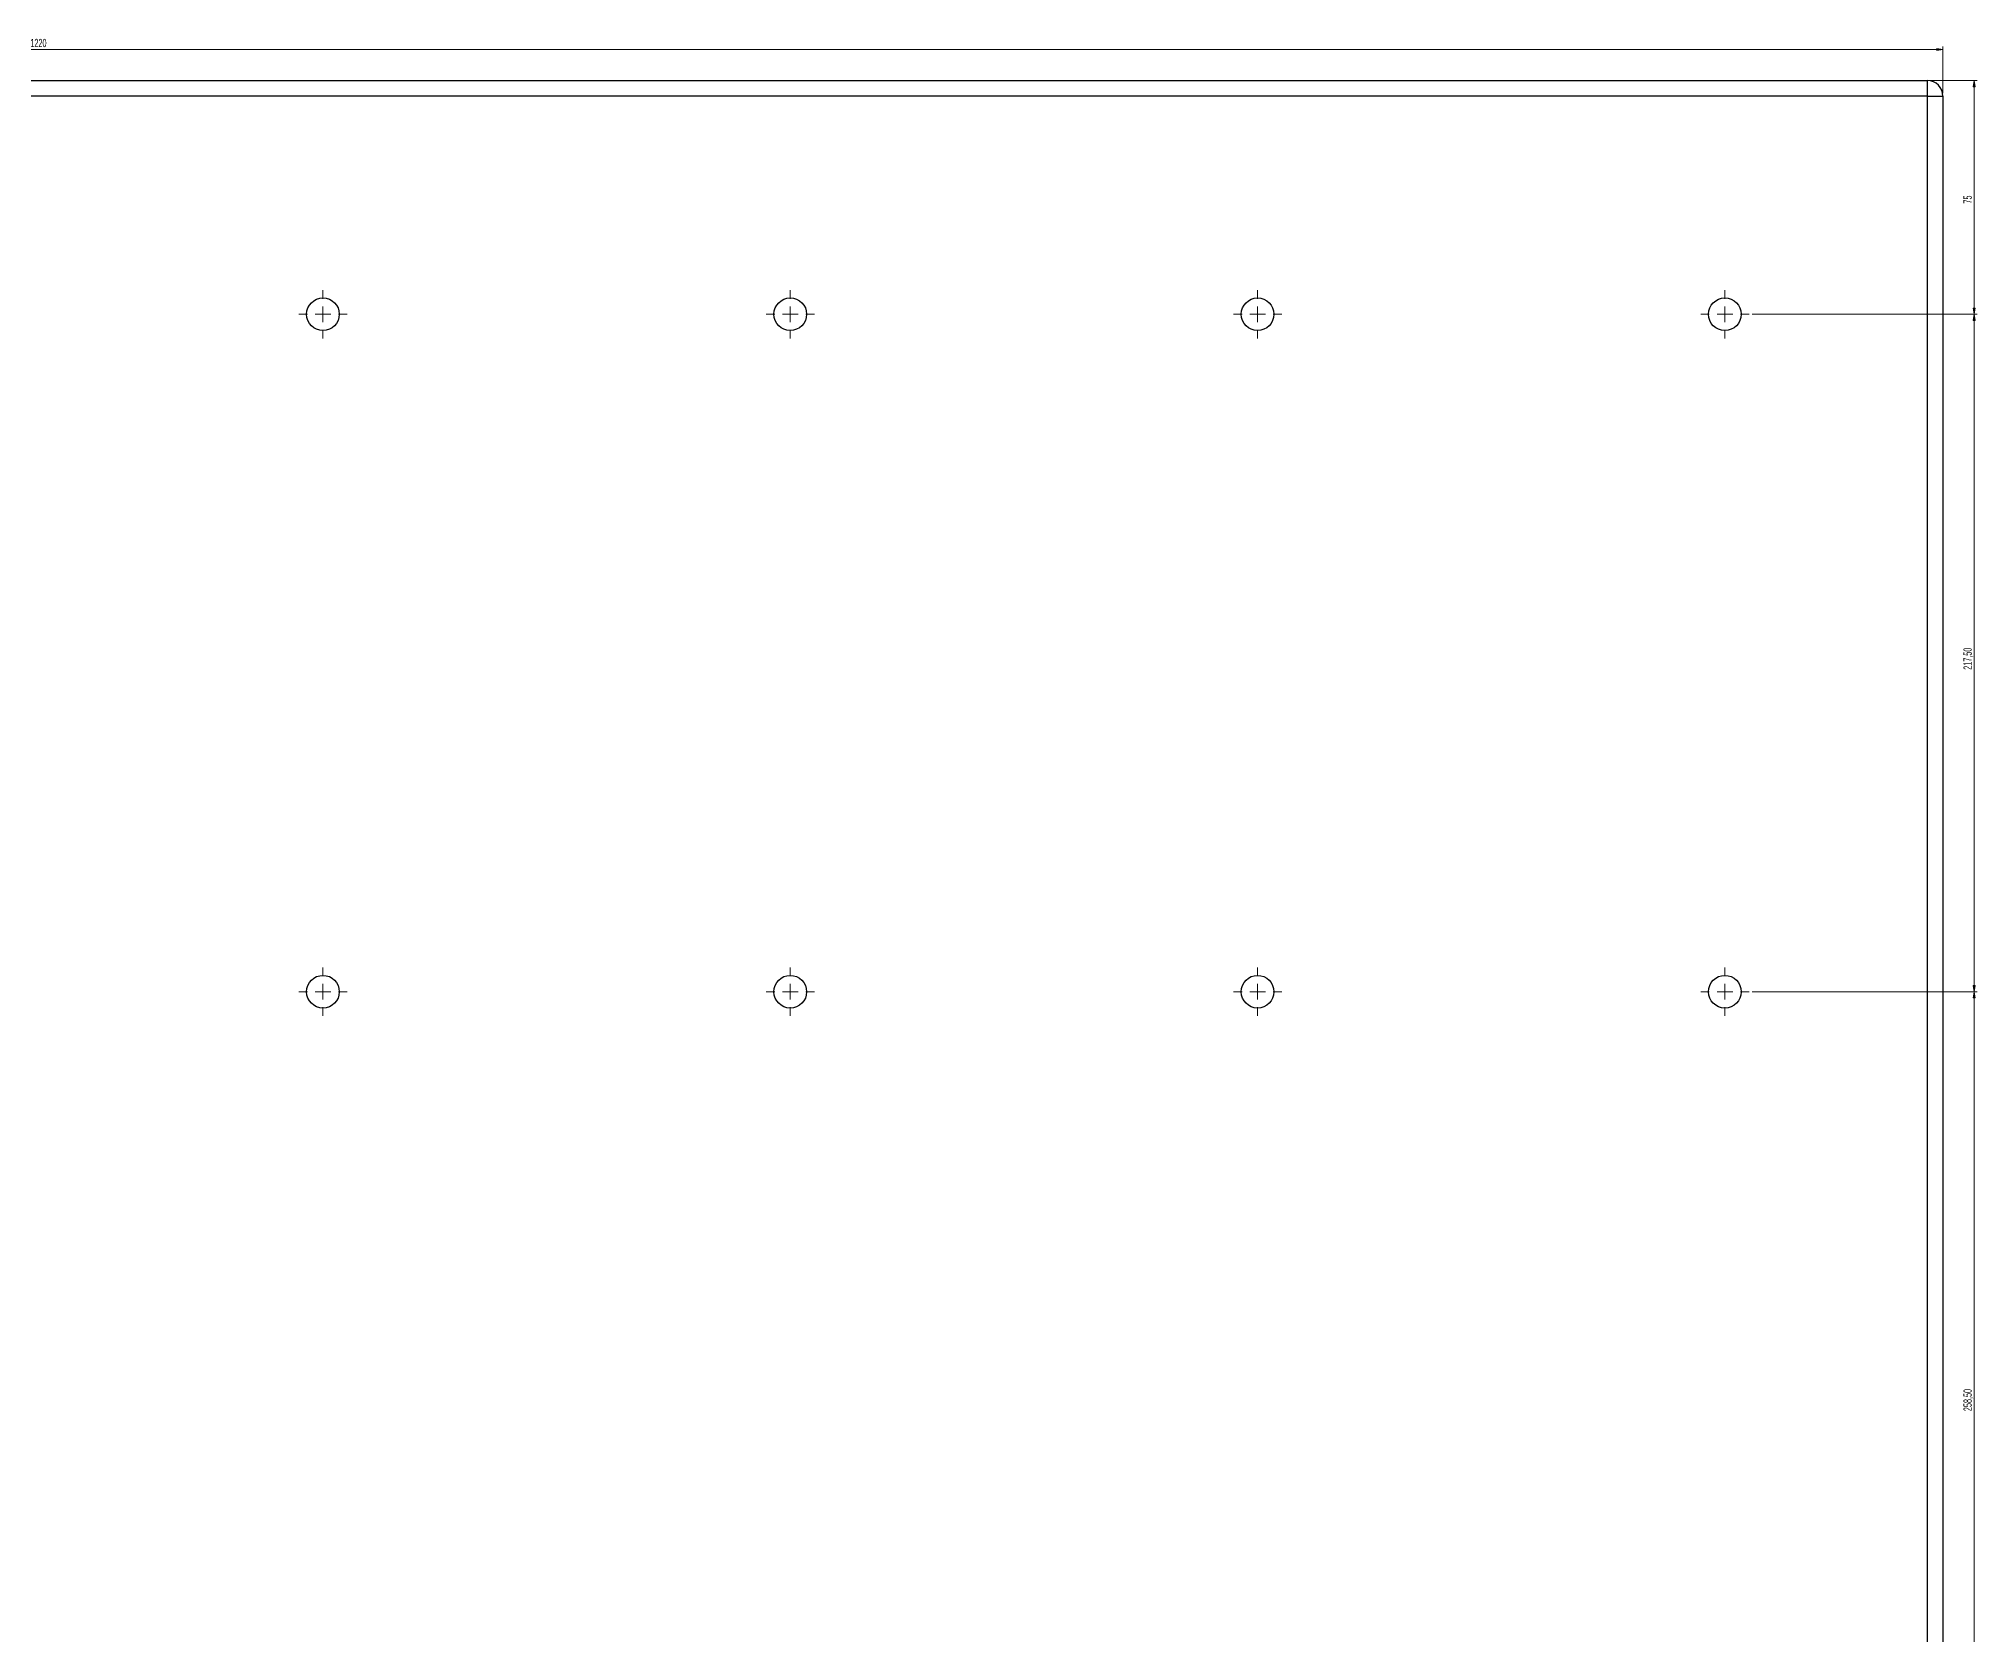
# Model space of a CAD drawing. Header units: millimetres. Extents: x -1507 to -262, y -402 to 623.
# Drawn here: x -884 to -262, y 110 to 623 of the extents above; entities that cross this region are included whole.
import ezdxf

# ---------------------------------------------------------------- set-up
doc = ezdxf.new("R2010")
doc.units = ezdxf.units.MM
doc.styles.add('SLDTEXTSTYLE0', font='TXT', dxfattribs={"width": 0.605})
doc.dimstyles.new('SLDDIMSTYLE0', dxfattribs={"dimtxt": 2.568319, "dimasz": 2, "dimexe": 0, "dimexo": 0.0625, "dimgap": 0.64208, "dimtad": 1, "dimrnd": 1e-09, "dimzin": 12, "dimdsep": 46, "dimtxsty": 'SLDTEXTSTYLE0', "dimblk1": 'CLOSED', "dimblk2": 'CLOSED', "dimsah": 1, "dimcen": 0.09, "dimadec": 0, "dimazin": 3, "dimtfac": 1, "dimtofl": 0, "dimtmove": 0, "dimatfit": 3, "dimldrblk": 'CLOSED', "dimfxl": 1, "dimfrac": 2, "dimtolj": 1, "dimtzin": 12, "dimarcsym": 0})

# ---------------------------------------------------------------- blocks, each defined once
blk = doc.blocks.new('_Closed')
at = {"color": 0, "linetype": 'ByBlock', "lineweight": -2}
for p, q in [((-1, 0.166667), (0, 0)), ((-1, 0.166667), (-1, -0.166667)), ((0, 0), (-1, -0.166667)), ((0, 0), (-1, 0))]:
    blk.add_line(p, q, dxfattribs=at)
blk = doc.blocks.new('_D_3')
at = {"color": 7, "linetype": 'Continuous', "lineweight": 0}
for p, q in [((-334.36, 316.7), (-262.11, 316.7)), ((-263.11, 316.7), (-263.11, 58.2)), ((-334.36, 58.2), (-262.11, 58.2))]:
    blk.add_line(p, q, dxfattribs=at)
at = {"color": 7, "linetype": 'Continuous', "lineweight": 18, "xscale": 2, "yscale": 2}
for p, rotation in [((-263.11, 316.7, 25), 90), ((-263.11, 58.2, 25), 270)]:
    blk.add_blockref('_Closed', p, dxfattribs=dict(at, rotation=rotation))
at = {"color": 7, "linetype": 'Continuous', "lineweight": 18, "insert": (-266.52, 182.06), "char_height": 2.646, "attachment_point": 1, "rotation": 90, "style": 'SLDTEXTSTYLE0'}
blk.add_mtext('258,50', dxfattribs=at)
blk = doc.blocks.new('_D_4')
at = {"color": 7, "linetype": 'Continuous', "lineweight": 0}
for p, q in [((-334.36, 534.2), (-262.11, 534.2)), ((-263.11, 316.7), (-263.11, 534.2)), ((-334.36, 316.7), (-262.11, 316.7))]:
    blk.add_line(p, q, dxfattribs=at)
at = {"color": 7, "linetype": 'Continuous', "lineweight": 18, "xscale": 2, "yscale": 2}
for p, rotation in [((-263.11, 534.2, 25), 90), ((-263.11, 316.7, 25), 270)]:
    blk.add_blockref('_Closed', p, dxfattribs=dict(at, rotation=rotation))
at = {"color": 7, "linetype": 'Continuous', "lineweight": 18, "insert": (-266.52, 420.06), "char_height": 2.646, "attachment_point": 1, "rotation": 90, "style": 'SLDTEXTSTYLE0'}
blk.add_mtext('217,50', dxfattribs=at)
blk = doc.blocks.new('_D_5')
at = {"color": 7, "linetype": 'Continuous', "lineweight": 0}
for p, q in [((-277.11, 609.2), (-262.11, 609.2)), ((-263.11, 534.2), (-263.11, 609.2)), ((-334.36, 534.2), (-262.11, 534.2))]:
    blk.add_line(p, q, dxfattribs=at)
at = {"color": 7, "linetype": 'Continuous', "lineweight": 18, "xscale": 2, "yscale": 2}
for p, rotation in [((-263.11, 609.2, 25), 90), ((-263.11, 534.2, 25), 270)]:
    blk.add_blockref('_Closed', p, dxfattribs=dict(at, rotation=rotation))
at = {"color": 7, "linetype": 'Continuous', "lineweight": 18, "insert": (-266.52, 569.74), "char_height": 2.646, "attachment_point": 1, "rotation": 90, "style": 'SLDTEXTSTYLE0'}
blk.add_mtext('75', dxfattribs=at)
blk = doc.blocks.new('_D_15')
at = {"color": 7, "linetype": 'Continuous', "lineweight": 0}
for p, q in [((-1493.11, 605.2), (-1493.11, 620.2)), ((-1493.11, 619.2), (-273.11, 619.2)), ((-273.11, 605.2), (-273.11, 620.2))]:
    blk.add_line(p, q, dxfattribs=at)
at = {"color": 7, "linetype": 'Continuous', "lineweight": 18, "xscale": 2, "yscale": 2, "rotation": 180}
blk.add_blockref('_Closed', (-1493.11, 619.2, 25), dxfattribs=at)
at = {"color": 7, "linetype": 'Continuous', "lineweight": 18, "xscale": 2, "yscale": 2}
blk.add_blockref('_Closed', (-273.11, 619.2, 25), dxfattribs=at)
at = {"color": 7, "linetype": 'Continuous', "lineweight": 18, "insert": (-887.03, 622.61), "char_height": 2.646, "attachment_point": 1, "style": 'SLDTEXTSTYLE0'}
blk.add_mtext('1220', dxfattribs=at)
blk = doc.blocks.new('SW_CENTERMARKSYMBOL_0')
at = {"color": 0, "linetype": 'Continuous', "lineweight": 18}
for p, q in [((0, 5), (0, 7.75)), ((-5, 0), (-7.75, 0)), ((0, 0), (-2.5, 0)), ((0, 0), (0, 2.5)), ((0, 0), (0, -2.5)), ((0, 0), (2.5, 0)), ((5, 0), (7.75, 0)), ((0, -5), (0, -7.75))]:
    blk.add_line(p, q, dxfattribs=at)
blk = doc.blocks.new('SW_CENTERMARKSYMBOL_1')
at = {"color": 0, "linetype": 'Continuous', "lineweight": 18}
for p, q in [((0, 5), (0, 7.75)), ((-5, 0), (-7.75, 0)), ((0, 0), (-2.5, 0)), ((0, 0), (0, 2.5)), ((0, 0), (0, -2.5)), ((0, 0), (2.5, 0)), ((5, 0), (7.75, 0)), ((0, -5), (0, -7.75))]:
    blk.add_line(p, q, dxfattribs=at)
blk = doc.blocks.new('SW_CENTERMARKSYMBOL_2')
at = {"color": 0, "linetype": 'Continuous', "lineweight": 18}
for p, q in [((0, 5), (0, 7.75)), ((-5, 0), (-7.75, 0)), ((0, 0), (-2.5, 0)), ((0, 0), (0, 2.5)), ((0, 0), (0, -2.5)), ((0, 0), (2.5, 0)), ((5, 0), (7.75, 0)), ((0, -5), (0, -7.75))]:
    blk.add_line(p, q, dxfattribs=at)
blk = doc.blocks.new('SW_CENTERMARKSYMBOL_3')
at = {"color": 0, "linetype": 'Continuous', "lineweight": 18}
for p, q in [((0, 5), (0, 7.75)), ((-5, 0), (-7.75, 0)), ((0, 0), (-2.5, 0)), ((0, 0), (0, 2.5)), ((0, 0), (0, -2.5)), ((0, 0), (2.5, 0)), ((5, 0), (7.75, 0)), ((0, -5), (0, -7.75))]:
    blk.add_line(p, q, dxfattribs=at)
blk = doc.blocks.new('SW_CENTERMARKSYMBOL_12')
at = {"color": 0, "linetype": 'Continuous', "lineweight": 18}
for p, q in [((0, 5), (0, 7.75)), ((-5, 0), (-7.75, 0)), ((0, 0), (-2.5, 0)), ((0, 0), (0, 2.5)), ((0, 0), (0, -2.5)), ((0, 0), (2.5, 0)), ((5, 0), (7.75, 0)), ((0, -5), (0, -7.75))]:
    blk.add_line(p, q, dxfattribs=at)
blk = doc.blocks.new('SW_CENTERMARKSYMBOL_13')
at = {"color": 0, "linetype": 'Continuous', "lineweight": 18}
for p, q in [((0, 5), (0, 7.75)), ((-5, 0), (-7.75, 0)), ((0, 0), (-2.5, 0)), ((0, 0), (0, 2.5)), ((0, 0), (0, -2.5)), ((0, 0), (2.5, 0)), ((5, 0), (7.75, 0)), ((0, -5), (0, -7.75))]:
    blk.add_line(p, q, dxfattribs=at)
blk = doc.blocks.new('SW_CENTERMARKSYMBOL_14')
at = {"color": 0, "linetype": 'Continuous', "lineweight": 18}
for p, q in [((0, 5), (0, 7.75)), ((-5, 0), (-7.75, 0)), ((0, 0), (-2.5, 0)), ((0, 0), (0, 2.5)), ((0, 0), (0, -2.5)), ((0, 0), (2.5, 0)), ((5, 0), (7.75, 0)), ((0, -5), (0, -7.75))]:
    blk.add_line(p, q, dxfattribs=at)
blk = doc.blocks.new('SW_CENTERMARKSYMBOL_15')
at = {"color": 0, "linetype": 'Continuous', "lineweight": 18}
for p, q in [((0, 5), (0, 7.75)), ((-5, 0), (-7.75, 0)), ((0, 0), (-2.5, 0)), ((0, 0), (0, 2.5)), ((0, 0), (0, -2.5)), ((0, 0), (2.5, 0)), ((5, 0), (7.75, 0)), ((0, -5), (0, -7.75))]:
    blk.add_line(p, q, dxfattribs=at)

msp = doc.modelspace()

# ---------------------------------------------------------------- linework, layer by layer
at = {"color": 7, "linetype": 'Continuous', "lineweight": 25}
for p, q in [((-1488.111, 609.201), (-278.111, 609.201)), ((-278.111, 604.201), (-1488.111, 604.201)), ((-278.111, 604.201), (-278.111, 609.201)), ((-278.111, -385.799), (-278.111, 604.201)), ((-278.111, 604.201), (-273.111, 604.201)), ((-273.111, 604.201), (-273.111, -385.799))]:
    msp.add_line(p, q, dxfattribs=at)
for centre in [(-793.111, 534.201), (-643.111, 534.201), (-493.111, 534.201), (-343.111, 534.201), (-793.111, 316.701), (-643.111, 316.701), (-493.111, 316.701), (-343.111, 316.701)]:
    msp.add_circle(centre, 5.25, dxfattribs=at)
msp.add_arc((-278.111, 604.201), 5, 0, 90, dxfattribs=at)

# ---------------------------------------------------------------- block references
at = {"color": 7, "linetype": 'Continuous', "lineweight": 18}
for name, p in [('SW_CENTERMARKSYMBOL_3', (-793.111, 534.201)), ('SW_CENTERMARKSYMBOL_2', (-643.111, 534.201)), ('SW_CENTERMARKSYMBOL_1', (-493.111, 534.201)), ('SW_CENTERMARKSYMBOL_0', (-343.111, 534.201)), ('SW_CENTERMARKSYMBOL_12', (-793.111, 316.701)), ('SW_CENTERMARKSYMBOL_13', (-643.111, 316.701)), ('SW_CENTERMARKSYMBOL_14', (-493.111, 316.701)), ('SW_CENTERMARKSYMBOL_15', (-343.111, 316.701))]:
    msp.add_blockref(name, p, dxfattribs=at)

# ---------------------------------------------------------------- dimensions: what is measured, and where the dimension line sits
dim = msp.add_linear_dim(base=(-273.111, 619.201), p1=(-1493.111, 604.201), p2=(-273.111, 604.201), dimstyle='SLDDIMSTYLE0', dxfattribs=at)
dim.commit()
dim.dimension.update_dxf_attribs({"geometry": '_D_15', "text_midpoint": (-883.111, 619.201), "dimtype": 160})
for base, p1, p2, picture, middle in [((-263.111, 609.201), (-335.361, 534.201), (-278.111, 609.201), '_D_5', (-263.111, 571.701)), ((-263.111, 534.201), (-335.361, 316.701), (-335.361, 534.201), '_D_4', (-263.111, 425.451)), ((-263.111, 58.201), (-335.361, 316.701), (-335.361, 58.201), '_D_3', (-263.111, 187.451))]:
    dim = msp.add_linear_dim(base=base, p1=p1, p2=p2, angle=90, dimstyle='SLDDIMSTYLE0', dxfattribs=at)
    dim.commit()
    dim.dimension.update_dxf_attribs({"geometry": picture, "text_midpoint": middle, "dimtype": 160})

doc.saveas('drawing.dxf')
